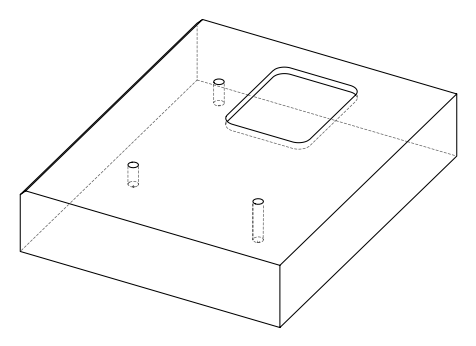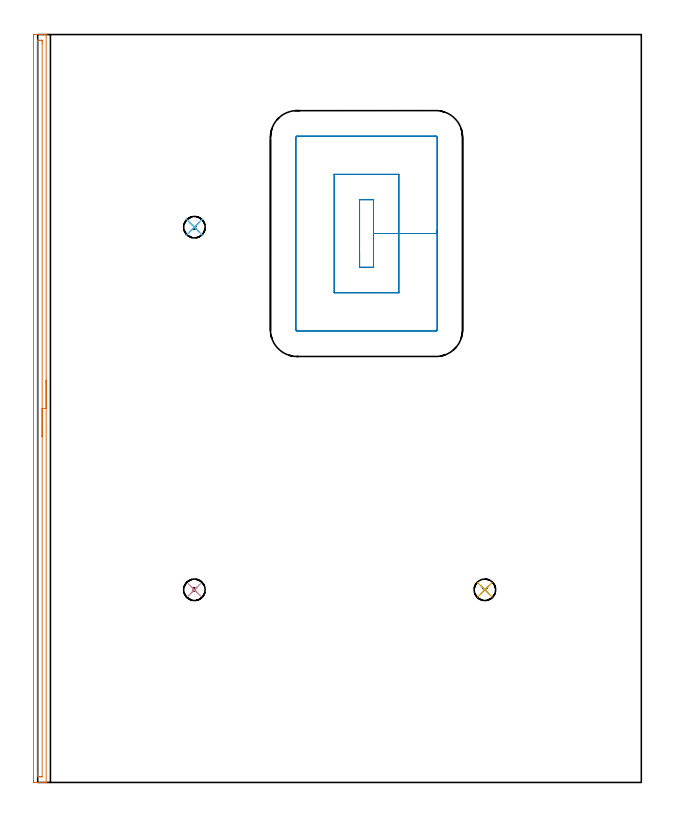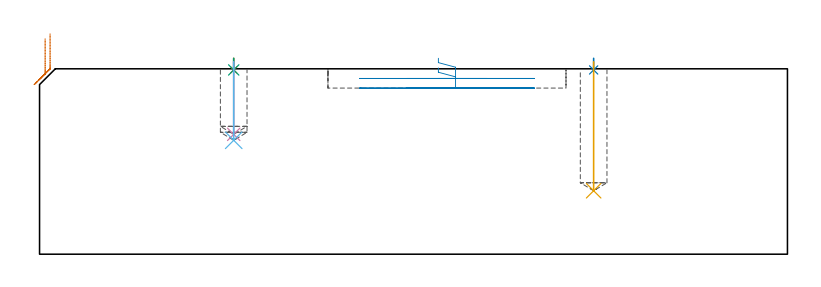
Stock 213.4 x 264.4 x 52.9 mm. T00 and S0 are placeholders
(PLAN: 8 operations, 3 tool changes, 6.8 min)
(1 SPOT_DRILL | STEP1POCKET | NXT0321_9005460120000 | 0.03 min | 1 mm3)
(2 SPOT_DRILL_1 | STEP1POCKET_1 | NXT0321_9005460120000 | 0.03 min | 0 mm3)
(3 SPOT_DRILL_2 | STEP1POCKET_2 | NXT0321_9005460120000 | 0.03 min | 0 mm3)
(4 DRILL_BLIND_HOLE_INTO_CENTER | STEP1POCKET | UGT0301_195 | 0.08 min | 776 mm3)
(5 DRILL_BLIND_HOLE_INTO_CENTER_1 | STEP1POCKET_1 | UGT0301_195 | 0.15 min | 1504 mm3)
(6 DRILL_BLIND_HOLE_INTO_CENTER_2 | STEP1POCKET_2 | UGT0301_195 | 0.09 min | 853 mm3)
(7 AREA_MILL | FG_CHAMFER_SURFACE | UGT0205_001 | 4.4 min | 2682 mm3)
(8 MILL_RECTANGULAR_POCKET | POCKET_RECTANGULAR_STRAIGHT | UGT0201_100 | Follow Part, ap 4.5, ae 75% | 1.97 min | 32041 mm3)
(TOOL NXT0321_9005460120000 | NC Spot Drill, 142deg, 12mm, Carbide, Uncoated | D12 PA142 FL30 Z2)
(TOOL UGT0301_195 | Twist Drill 7.6 mm | D7.6 PA118 FL73 Z2)
(TOOL UGT0205_001 | Chamfer Mill 20 x 3 x 45 deg. | D20 FL50 Z2)
(TOOL UGT0201_100 | End Mill 18 mm | D18 FL22 Z2)
(OP 1 SPOT_DRILL)
G17 G21 G94 G90
T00 M6
G54
G17 G0 G90 X55.4 Y68.1 S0 M3
G43 Z62.9 H0
G94 G81 G98 Z52.573 F250. R55.9
G80
M5
M2
(OP 2 SPOT_DRILL_1)
G17 G21 G94 G90
T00 M6
G54
G17 G0 G90 X158.1 Y68.1 S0 M3
G43 Z62.9 H0
G94 G81 G98 Z52.573 F250. R55.9
G80
M5
M2
(OP 3 SPOT_DRILL_2)
G17 G21 G94 G90
T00 M6
G54
G17 G0 G90 X55.4 Y196.3 S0 M3
G43 Z62.9 H0
G94 G81 G98 Z52.573 F250. R55.9
G80
M5
M2
(OP 4 DRILL_BLIND_HOLE_INTO_CENTER)
G17 G21 G94 G90
T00 M6
G54
G17 G0 G90 X55.4 Y68.1 S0 M3
G43 Z62.9 H0
G94 G81 G98 Z34.2 F250. R54.9
G80
M5
M2
(OP 5 DRILL_BLIND_HOLE_INTO_CENTER_1)
G17 G21 G94 G90
T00 M6
G54
G17 G0 G90 X158.1 Y68.1 S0 M3
G43 Z62.9 H0
G94 G81 G98 Z18.1 F250. R54.9
G80
M5
M2
(OP 6 DRILL_BLIND_HOLE_INTO_CENTER_2)
G17 G21 G94 G90
T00 M6
G54
G17 G0 G90 X55.4 Y196.3 S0 M3
G43 Z62.9 H0
G94 G81 G98 Z32.5 F250. R54.9
G80
M5
M2
(OP 7 AREA_MILL)
G17 G21 G94 G90
T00 M6
G54
G17 G0 G90 X3. Y142.2 S1061 M3
G43 Z62.9 H0
G94 G1 Y142.162 Z62.028 F250.
Y142.048 Z61.163
Y141.859 Z60.312
Y141.597 Z59.48
Y141.263 Z58.674
Y140.86 Z57.9
Y140.391 Z57.164
Y139.86 Z56.472
Y139.271 Z55.829
Y138.628 Z55.24
Y137.936 Z54.708
Y137.2 Z54.24
Y136.426 Z53.837
Y135.62 Z53.503
Y134.788 Z53.241
Y133.936 Z53.052
Y133.072 Z52.938
Y132.2 Z52.9
Y0.156
X2.997 Y0.009 Z52.888
X2.986 Y0.007 Z52.877
X2.663 Y0. Z52.562
X2.251 Z52.15
X1.634 Z51.529
X0.442 Z50.338
X-0.134 Z49.76
X-0.73 Z49.165
X-1.017 Y0.001 Z48.877
X-1.256 Y0.004 Z48.639
X-1.491 Y0.009 Z48.405
X-1.494 Y0.121 Z48.402
X-1.499 Y0.602 Z48.401
X-1.5 Y1.089 Z48.4
Y263.393
X-1.499 Y263.798 Z48.401
X-1.494 Y264.279 Z48.402
X-1.491 Y264.391 Z48.405
X-1.017 Y264.4 Z48.877
X-0.73 Z49.165
X-0.134 Z49.76
X0.442 Z50.338
X0.75 Z50.646
X1.325 Z51.221
X1.634 Z51.529
X2.664 Z52.563
X2.986 Y264.393 Z52.877
X2.997 Y264.391 Z52.888
X3. Y264.244 Z52.9
Y132.2
X1.586 Z51.486
X1.585 Y2.175 Z51.485
X1.584 Y2.07 Z51.484
X1.581 Y2.019 Z51.481
X1.58 Y2.013 Z51.48
X1.565 Y2.009 Z51.465
X1.515 Y2.005 Z51.415
X1.132 Y2.001 Z51.032
X0.75 Y2. Z50.65
X0.247 Y2.002 Z50.147
X0.028 Y2.007 Z49.928
X-0.07 Y2.01 Z49.83
X-0.084 Y2.336 Z49.816
X-0.085 Y2.386 Z49.815
X-0.086 Y3.23 Z49.814
X-0.085 Y262.225 Z49.815
X-0.084 Y262.33 Z49.816
X-0.082 Y262.381 Z49.818
X-0.08 Y262.387 Z49.82
X-0.065 Y262.391 Z49.835
X-0.015 Y262.395 Z49.885
X0.368 Y262.399 Z50.268
X0.75 Y262.4 Z50.65
X1.253 Y262.398 Z51.153
X1.472 Y262.393 Z51.372
X1.57 Y262.39 Z51.47
X1.584 Y262.064 Z51.484
X1.585 Y262.014 Z51.485
X1.586 Y261.17 Z51.486
Y132.2
Y131.328 Z51.524
Y130.463 Z51.638
Y129.612 Z51.827
Y128.78 Z52.089
Y127.974 Z52.423
Y127.2 Z52.826
Y126.464 Z53.294
Y125.772 Z53.825
Y125.129 Z54.415
Y124.54 Z55.058
Y124.008 Z55.75
Y123.54 Z56.486
Y123.137 Z57.26
Y122.803 Z58.066
Y122.541 Z58.898
Y122.352 Z59.749
Y122.238 Z60.614
Y122.2 Z61.486
G0 Z62.9
M5
M2
(OP 8 MILL_RECTANGULAR_POCKET)
G17 G21 G94 G90
T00 M6
G54
G17 G0 G90 X113.8 Y186.709 S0 M3
G43 Z62.9 H0
Z55.9
G94 G1 Y182.1 Z54.665 F250.
X118.7 Z53.352
Y194.05 Z50.15
Y206. F500.
X113.8
Y182.1
X118.7
Y194.05
X127.7
Y215.
X104.8
Y173.1
X127.7
Y194.05
X141.2
Y228.1
G3 X140.8 Y228.5 R0.4
G1 X91.7
G3 X91.3 Y228.1 R0.4
G1 Y160.
G3 X91.7 Y159.6 R0.4
G1 X140.8
G3 X141.2 Y160. R0.4
G1 Y194.05
Y195.05
G0 X113.8 Y186.709 Z53.15
G1 Y182.1 Z51.915 F250.
X118.7 Z50.602
Y194.05 Z47.4
Y206. F500.
X113.8
Y182.1
X118.7
Y194.05
X127.7
Y215.
X104.8
Y173.1
X127.7
Y194.05
X141.2
Y228.1
G3 X140.8 Y228.5 R0.4
G1 X91.7
G3 X91.3 Y228.1 R0.4
G1 Y160.
G3 X91.7 Y159.6 R0.4
G1 X140.8
G3 X141.2 Y160. R0.4
G1 Y194.05
Y195.05
G0 Z62.9
M5
M2
